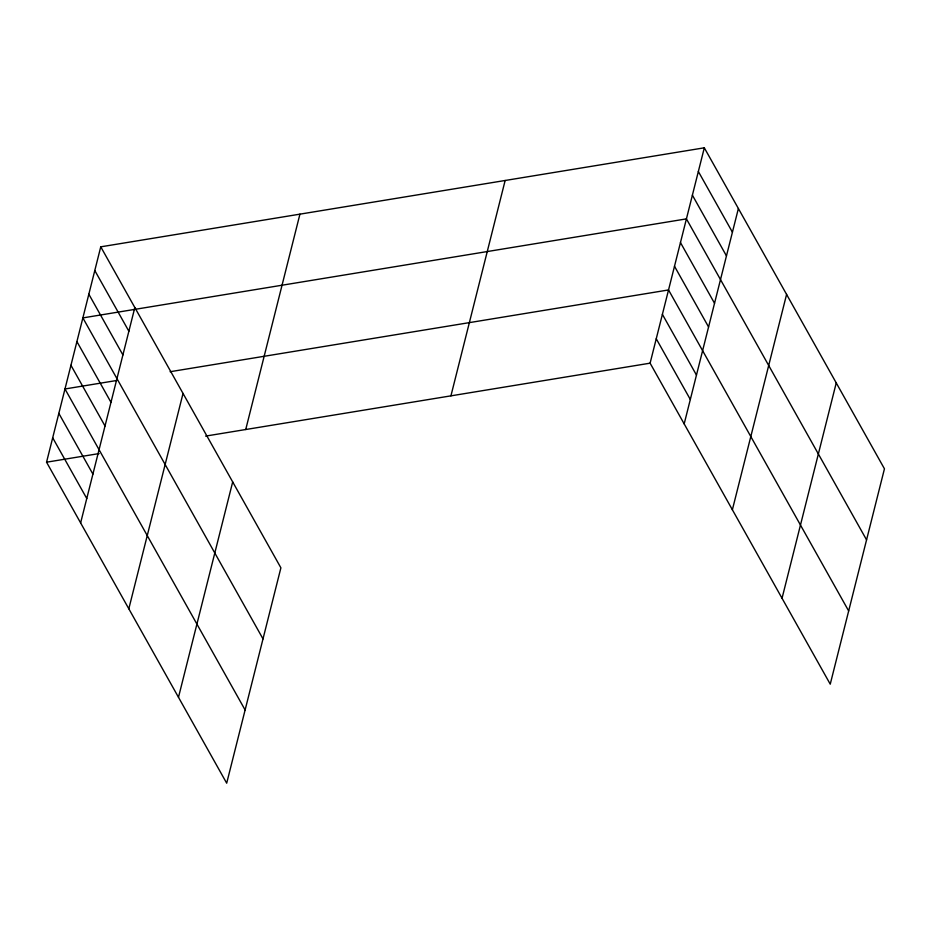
<?xml version="1.0" encoding="UTF-8"?>
<svg xmlns="http://www.w3.org/2000/svg" width="931" height="931" viewBox="0 0 931 931"><rect width="100%" height="100%" fill="white"/><g stroke="black" fill="none" stroke-linecap="round" stroke-linejoin="round"><path stroke-width="1.4" d="M100.757 246.831L280.894 567.829L226.687 783.192L46.55 462.195L100.757 246.831L704.313 147.808L884.45 468.805L830.243 684.169L650.106 363.171L704.313 147.808M80.625 522.908L134.832 307.544M128.815 608.804L183.035 393.441M245.726 429.517L299.933 214.153M178.484 697.296L232.692 481.932M450.93 395.85L505.149 180.486M684.18 423.884L738.388 208.521M732.371 509.781L786.59 294.417M782.04 598.272L836.247 382.909M116.154 380.581L64.984 388.972L245.109 709.969M170.105 371.725L668.539 289.948L848.665 610.945M46.55 462.195L99.105 453.572M205.611 436.104L650.106 363.171M698.355 171.502L732.429 232.215M692.396 195.184L726.459 255.897M866.563 539.875L686.426 218.878L82.871 317.902L263.007 638.899M680.468 242.572L714.531 303.285M674.498 266.254L708.572 326.967M662.395 314.352L696.458 375.065M656.25 338.768L690.325 399.48M94.799 270.525L128.874 331.238M88.841 294.219L122.904 354.932M76.912 341.596L110.975 402.308M70.942 365.289L105.017 426.002M58.839 413.387L92.914 474.1M52.695 437.791L86.769 498.504"/></g></svg>
